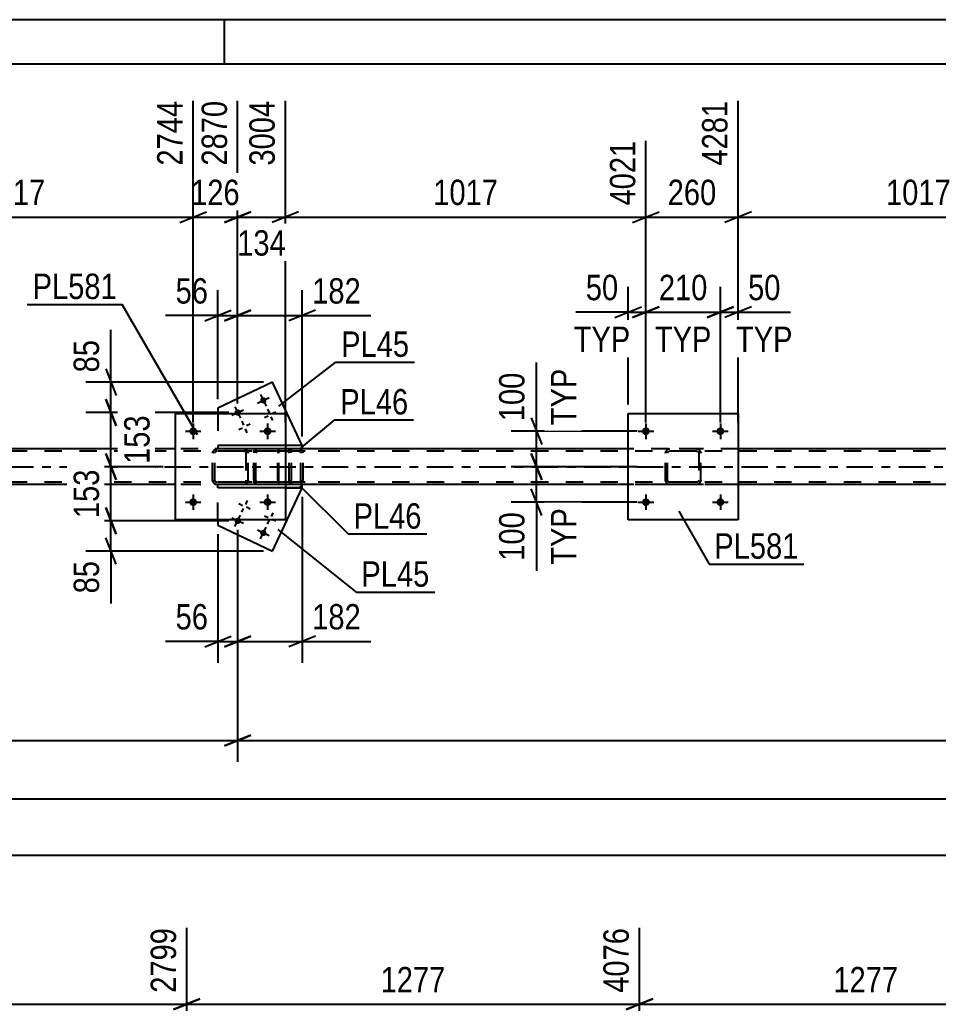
# Model space of a CAD drawing. Header units: millimetres. Extents: x 0 to 841, y 0 to 594.
# Drawn here: x 187.9 to 291.6, y 483.1 to 594 of the extents above; entities that cross this region are included whole.
import ezdxf

# ---------------------------------------------------------------- set-up
doc = ezdxf.new("R2010")
doc.units = ezdxf.units.MM
doc.linetypes.add('DXK_LINE_DOT2', pattern=[3.9198, 1.9599, -1.9599])
doc.linetypes.add('DXK_LINE_DOT3', pattern=[5.9187, 2.979, -0.9799, 0.9799, -0.9799])
doc.styles.add('Arial Narrow', font='ARIALN.TTF', dxfattribs={"height": 0.2})

# ---------------------------------------------------------------- blocks, each defined once
blk = doc.blocks.new('Unknown-275727060-1137')
at = {"color": 5, "linetype": 'Continuous'}
for p, q in [((841, 594), (0, 594)), ((211, 589), (211, 594)), ((836, 589), (5, 589))]:
    blk.add_line(p, q, dxfattribs=at)
blk = doc.blocks.new('Bolt-275727060-3348 - 3346')
at = {"linetype": 'Continuous'}
for points in [[(215.72, 551.21, -1), (215.07, 550.91, -1)], [(212.83, 549.85, -1), (212.18, 549.54, -1)]]:
    blk.add_hatch(color=1, dxfattribs=at).paths.add_polyline_path(points)
at = {"color": 1, "linetype": 'Continuous'}
for p, q in [((215.09, 551.71), (215.7, 550.41)), ((212.19, 550.34), (212.81, 549.04)), ((214.74, 550.75), (216.05, 551.37)), ((211.85, 549.38), (213.15, 550)), ((215.51, 549.13), (215.95, 549.33)), ((215.86, 550.08), (216.06, 549.65)), ((216.47, 548.78), (216.27, 549.22)), ((216.82, 549.74), (216.38, 549.54)), ((212.96, 548.72), (213.17, 548.28)), ((213.92, 548.37), (213.49, 548.17)), ((212.62, 547.76), (213.05, 547.96)), ((213.58, 547.41), (213.37, 547.85))]:
    blk.add_line(p, q, dxfattribs=at)
blk = doc.blocks.new('Part-275727060-3490 - 3346')
at = {"color": 2, "linetype": 'Continuous'}
for p, q in [((216.42, 553.1), (210.28, 550.19)), ((219.79, 545.98), (216.42, 553.1)), ((210.28, 550.19), (210.28, 549.58))]:
    blk.add_line(p, q, dxfattribs=at)
at = {"color": 7, "linetype": 'DXK_LINE_DOT2'}
for p in [(210.28, 549.58), (219.79, 545.98)]:
    blk.add_line(p, (210.28, 545.98), dxfattribs=at)
blk = doc.blocks.new('Bolt-275727060-8231 - 3346')
at = {"linetype": 'Continuous'}
for points in [[(207.92, 547.58, -1), (207.04, 547.58, -1)], [(216.32, 547.58, -1), (215.44, 547.58, -1)]]:
    blk.add_hatch(color=1, dxfattribs=at).paths.add_polyline_path(points)
at = {"color": 1, "linetype": 'Continuous'}
for p, q in [((207.48, 548.46), (207.48, 546.7)), ((215.88, 548.46), (215.88, 546.7)), ((206.6, 547.58), (208.36, 547.58)), ((215, 547.58), (216.76, 547.58))]:
    blk.add_line(p, q, dxfattribs=at)
blk = doc.blocks.new('Part-275727060-8206 - 3346')
at = {"color": 2, "linetype": 'Continuous'}
for p, q in [((256.56, 537.58), (256.56, 549.58)), ((256.56, 549.58), (268.96, 549.58)), ((268.96, 549.58), (268.96, 537.58)), ((268.96, 537.58), (256.56, 537.58))]:
    blk.add_line(p, q, dxfattribs=at)
blk = doc.blocks.new('Part-275727060-3442 - 3346')
at = {"color": 7, "linetype": 'DXK_LINE_DOT2'}
for p, q in [((217.04, 545.29), (217.02, 545.1)), ((217.02, 542.06), (217.02, 545.1)), ((217.1, 545.44), (217.04, 545.29)), ((217.18, 545.54), (217.1, 545.44)), ((217.15, 545.1), (217.16, 545.19)), ((217.15, 542.06), (217.15, 545.1)), ((217.16, 545.19), (217.19, 545.27)), ((217.29, 545.58), (217.18, 545.54)), ((217.19, 545.27), (217.23, 545.32)), ((217.23, 545.32), (217.29, 545.34)), ((223.55, 545.58), (217.29, 545.58)), ((223.55, 545.34), (217.29, 545.34)), ((218.56, 545.34), (218.56, 545.58)), ((219.57, 545.54), (219.38, 545.58)), ((219.38, 545.34), (219.47, 545.32)), ((219.47, 545.32), (219.56, 545.27)), ((219.56, 545.27), (219.61, 545.19)), ((219.61, 545.19), (219.63, 545.1)), ((219.63, 542.06), (219.63, 545.1)), ((219.85, 545.27), (219.84, 545.29)), ((219.88, 545.1), (219.85, 545.27)), ((219.88, 542.06), (219.88, 545.1)), ((217.02, 542.06), (217.04, 541.88)), ((217.04, 541.88), (217.1, 541.72)), ((217.1, 541.72), (217.18, 541.62)), ((217.16, 541.97), (217.15, 542.06)), ((217.19, 541.89), (217.16, 541.97)), ((217.18, 541.62), (217.29, 541.58)), ((217.23, 541.84), (217.19, 541.89)), ((217.29, 541.82), (217.23, 541.84)), ((223.55, 541.82), (217.29, 541.82)), ((223.55, 541.58), (217.29, 541.58)), ((218.56, 541.58), (218.56, 541.82)), ((219.47, 541.84), (219.38, 541.82)), ((219.38, 541.58), (219.57, 541.62)), ((219.56, 541.89), (219.47, 541.84)), ((219.61, 541.97), (219.56, 541.89)), ((219.63, 542.06), (219.61, 541.97)), ((219.84, 541.88), (219.86, 541.97)), ((219.86, 541.97), (219.88, 542.06))]:
    blk.add_line(p, q, dxfattribs=at)
for centre, start, end in [((219.39, 545.09), 23.8494, 68.8059), ((219.39, 542.08), 291.1941, 336.1506)]:
    blk.add_arc(centre, 0.492, start, end, dxfattribs=at)
blk = doc.blocks.new('Part-275727060-8205 - 3346')
at = {"color": 7, "linetype": 'DXK_LINE_DOT2'}
for p, q in [((260.76, 545.1), (260.8, 545.29)), ((260.8, 545.29), (260.76, 545.1)), ((260.76, 542.06), (260.76, 545.1)), ((261, 545.1), (261.02, 545.19)), ((261, 542.06), (261, 545.1)), ((261.02, 545.19), (261.07, 545.27)), ((261.06, 545.54), (261.24, 545.58)), ((261.24, 545.58), (261.06, 545.54)), ((261.07, 545.27), (261.15, 545.32)), ((261.15, 545.32), (261.24, 545.34)), ((264.28, 545.58), (261.24, 545.58)), ((264.28, 545.34), (261.24, 545.34)), ((264.28, 545.58), (264.47, 545.54)), ((264.47, 545.54), (264.28, 545.58)), ((264.28, 545.34), (264.37, 545.32)), ((264.37, 545.32), (264.45, 545.27)), ((264.45, 545.27), (264.5, 545.19)), ((264.5, 545.19), (264.52, 545.1)), ((264.52, 545.1), (264.52, 542.06)), ((264.73, 545.29), (264.76, 545.1)), ((264.76, 545.1), (264.73, 545.29)), ((264.76, 542.06), (264.76, 545.1)), ((260.8, 541.88), (260.76, 542.06)), ((260.76, 542.06), (260.8, 541.88)), ((261.02, 541.97), (261, 542.06)), ((261.07, 541.89), (261.02, 541.97)), ((261.24, 541.58), (261.06, 541.62)), ((261.06, 541.62), (261.24, 541.58)), ((261.15, 541.84), (261.07, 541.89)), ((261.24, 541.82), (261.15, 541.84)), ((264.28, 541.82), (261.24, 541.82)), ((264.28, 541.58), (261.24, 541.58)), ((264.37, 541.84), (264.28, 541.82)), ((264.47, 541.62), (264.28, 541.58)), ((264.28, 541.58), (264.47, 541.62)), ((264.45, 541.89), (264.37, 541.84)), ((264.5, 541.97), (264.45, 541.89)), ((264.52, 542.06), (264.5, 541.97)), ((264.76, 542.06), (264.73, 541.88)), ((264.73, 541.88), (264.76, 542.06))]:
    blk.add_line(p, q, dxfattribs=at)
at = {"color": 7, "linetype": 'DXK_LINE_DOT3'}
blk.add_line((262.76, 543.58), (262.76, 543.58), dxfattribs=at)
at = {"color": 7, "linetype": 'DXK_LINE_DOT2'}
for centre, start, end in [((261.24, 545.1), 112.5, 157.5), ((261.24, 545.1), 112.5, 157.5), ((264.28, 545.1), 22.5, 67.5), ((264.28, 545.1), 22.5, 67.5), ((261.24, 542.06), 202.5, 247.5), ((261.24, 542.06), 202.5, 247.5), ((264.28, 542.06), 292.5, 337.5), ((264.28, 542.06), 292.5, 337.5)]:
    blk.add_arc(centre, 0.48, start, end, dxfattribs=at)
blk = doc.blocks.new('Bolt-275727060-8233 - 3346')
at = {"linetype": 'Continuous'}
for points in [[(259, 547.58, -1), (258.12, 547.58, -1)], [(267.4, 547.58, -1), (266.52, 547.58, -1)]]:
    blk.add_hatch(color=1, dxfattribs=at).paths.add_polyline_path(points)
at = {"color": 1, "linetype": 'Continuous'}
for p, q in [((258.56, 548.46), (258.56, 546.7)), ((266.96, 548.46), (266.96, 546.7)), ((257.68, 547.58), (259.44, 547.58)), ((266.08, 547.58), (267.84, 547.58))]:
    blk.add_line(p, q, dxfattribs=at)
blk = doc.blocks.new('Part-275727060-3392 - 3346')
at = {"color": 7, "linetype": 'DXK_LINE_DOT2'}
for p, q in [((210.28, 541.18), (210.28, 541.58)), ((217.88, 541.58), (210.28, 541.58)), ((217.88, 541.18), (210.28, 541.18))]:
    blk.add_line(p, q, dxfattribs=at)
at = {"color": 2, "linetype": 'Continuous'}
for p, q in [((219.79, 541.58), (217.88, 541.58)), ((219.79, 541.18), (219.79, 541.58)), ((217.88, 541.18), (219.79, 541.18))]:
    blk.add_line(p, q, dxfattribs=at)
blk = doc.blocks.new('Part-275727060-3397 - 3346')
at = {"color": 7, "linetype": 'DXK_LINE_DOT2'}
for p, q in [((210.28, 545.98), (210.28, 545.58)), ((217.88, 545.98), (210.28, 545.98)), ((217.88, 545.58), (210.28, 545.58))]:
    blk.add_line(p, q, dxfattribs=at)
at = {"color": 2, "linetype": 'Continuous'}
for p, q in [((219.79, 545.98), (217.88, 545.98)), ((219.79, 545.98), (219.79, 545.58)), ((219.79, 545.58), (217.88, 545.58))]:
    blk.add_line(p, q, dxfattribs=at)
blk = doc.blocks.new('Bolt-275727060-3417 - 3346')
at = {"linetype": 'Continuous'}
for points in [[(212.18, 537.62, -1), (212.83, 537.32, -1)], [(215.07, 536.26, -1), (215.72, 535.95, -1)]]:
    blk.add_hatch(color=1, dxfattribs=at).paths.add_polyline_path(points)
at = {"color": 1, "linetype": 'Continuous'}
for p, q in [((212.62, 539.41), (213.05, 539.2)), ((213.58, 539.75), (213.37, 539.32)), ((212.19, 536.82), (212.81, 538.12)), ((212.96, 538.45), (213.17, 538.88)), ((213.92, 538.79), (213.49, 539)), ((216.47, 538.38), (216.27, 537.95)), ((213.15, 537.16), (211.85, 537.78)), ((215.51, 538.04), (215.95, 537.83)), ((215.86, 537.08), (216.06, 537.51)), ((216.82, 537.42), (216.38, 537.63)), ((216.05, 535.79), (214.74, 536.41)), ((215.09, 535.45), (215.7, 536.75))]:
    blk.add_line(p, q, dxfattribs=at)
blk = doc.blocks.new('Part-275727060-3427 - 3346')
at = {"color": 7, "linetype": 'DXK_LINE_DOT2'}
for p in [(219.79, 541.18), (210.28, 537.58)]:
    blk.add_line(p, (210.28, 541.18), dxfattribs=at)
at = {"color": 2, "linetype": 'Continuous'}
for p, q in [((216.42, 534.07), (219.79, 541.18)), ((210.28, 537.58), (210.28, 536.97)), ((210.28, 536.97), (216.42, 534.07))]:
    blk.add_line(p, q, dxfattribs=at)
blk = doc.blocks.new('Part-275727060-3444 - 3346')
at = {"color": 7, "linetype": 'DXK_LINE_DOT2'}
for p, q in [((218.05, 545.58), (209.95, 545.58)), ((218.05, 545.34), (209.95, 545.34)), ((214.35, 545.29), (214.31, 545.1)), ((214.31, 542.06), (214.31, 545.1)), ((214.56, 545.1), (214.58, 545.19)), ((214.56, 542.06), (214.56, 545.1)), ((214.58, 545.19), (214.64, 545.27)), ((214.82, 545.58), (214.62, 545.54)), ((214.64, 545.27), (214.72, 545.32)), ((214.72, 545.32), (214.82, 545.34)), ((218.25, 545.54), (218.05, 545.58)), ((218.05, 545.34), (218.15, 545.32)), ((218.15, 545.32), (218.23, 545.27)), ((218.23, 545.27), (218.29, 545.19)), ((218.29, 545.19), (218.31, 545.1)), ((218.31, 542.06), (218.31, 545.1)), ((218.53, 545.27), (218.52, 545.29)), ((218.56, 545.1), (218.53, 545.27)), ((218.56, 542.06), (218.56, 545.1)), ((218.05, 541.82), (209.95, 541.82)), ((218.05, 541.58), (209.95, 541.58)), ((214.31, 542.06), (214.35, 541.88)), ((214.58, 541.97), (214.56, 542.06)), ((214.64, 541.89), (214.58, 541.97)), ((214.62, 541.62), (214.82, 541.58)), ((214.72, 541.84), (214.64, 541.89)), ((214.82, 541.82), (214.72, 541.84)), ((218.15, 541.84), (218.05, 541.82)), ((218.05, 541.58), (218.25, 541.62)), ((218.23, 541.89), (218.15, 541.84)), ((218.29, 541.97), (218.23, 541.89)), ((218.31, 542.06), (218.29, 541.97)), ((218.52, 541.88), (218.54, 541.97)), ((218.54, 541.97), (218.56, 542.06))]:
    blk.add_line(p, q, dxfattribs=at)
for centre, start, end in [((214.8, 545.08), 110.7583, 155.68), ((218.07, 545.08), 24.32, 69.2417), ((214.8, 542.08), 204.32, 249.2417), ((218.07, 542.08), 290.7583, 335.68)]:
    blk.add_arc(centre, 0.496, start, end, dxfattribs=at)
blk = doc.blocks.new('Part-275727060-8203 - 3346')
at = {"color": 7, "linetype": 'DXK_LINE_DOT2'}
for p, q in [((209.68, 545.1), (209.72, 545.29)), ((209.72, 545.29), (209.68, 545.1)), ((209.68, 542.06), (209.68, 545.1)), ((209.92, 545.1), (209.94, 545.19)), ((209.92, 542.06), (209.92, 545.1)), ((209.94, 545.19), (209.99, 545.27)), ((209.98, 545.54), (210.16, 545.58)), ((210.16, 545.58), (209.98, 545.54)), ((209.99, 545.27), (210.07, 545.32)), ((210.07, 545.32), (210.16, 545.34)), ((213.2, 545.58), (210.16, 545.58)), ((213.2, 545.34), (210.16, 545.34)), ((213.2, 545.58), (213.39, 545.54)), ((213.39, 545.54), (213.2, 545.58)), ((213.2, 545.34), (213.29, 545.32)), ((213.29, 545.32), (213.37, 545.27)), ((213.37, 545.27), (213.42, 545.19)), ((213.42, 545.19), (213.44, 545.1)), ((213.44, 545.1), (213.44, 542.06)), ((213.65, 545.29), (213.68, 545.1)), ((213.68, 545.1), (213.65, 545.29)), ((213.68, 542.06), (213.68, 545.1)), ((209.72, 541.88), (209.68, 542.06)), ((209.68, 542.06), (209.72, 541.88)), ((209.94, 541.97), (209.92, 542.06)), ((209.99, 541.89), (209.94, 541.97)), ((210.16, 541.58), (209.98, 541.62)), ((209.98, 541.62), (210.16, 541.58)), ((210.07, 541.84), (209.99, 541.89)), ((210.16, 541.82), (210.07, 541.84)), ((213.2, 541.82), (210.16, 541.82)), ((213.2, 541.58), (210.16, 541.58)), ((213.29, 541.84), (213.2, 541.82)), ((213.39, 541.62), (213.2, 541.58)), ((213.2, 541.58), (213.39, 541.62)), ((213.37, 541.89), (213.29, 541.84)), ((213.42, 541.97), (213.37, 541.89)), ((213.44, 542.06), (213.42, 541.97)), ((213.68, 542.06), (213.65, 541.88)), ((213.65, 541.88), (213.68, 542.06))]:
    blk.add_line(p, q, dxfattribs=at)
at = {"color": 7, "linetype": 'DXK_LINE_DOT3'}
blk.add_line((211.68, 543.58), (211.68, 543.58), dxfattribs=at)
at = {"color": 7, "linetype": 'DXK_LINE_DOT2'}
for centre, start, end in [((210.16, 545.1), 112.5, 157.5), ((210.16, 545.1), 112.5, 157.5), ((213.2, 545.1), 22.5, 67.5), ((213.2, 545.1), 22.5, 67.5), ((210.16, 542.06), 202.5, 247.5), ((210.16, 542.06), 202.5, 247.5), ((213.2, 542.06), 292.5, 337.5), ((213.2, 542.06), 292.5, 337.5)]:
    blk.add_arc(centre, 0.48, start, end, dxfattribs=at)
blk = doc.blocks.new('Part-275727060-8204 - 3346')
at = {"color": 2, "linetype": 'Continuous'}
for p, q in [((205.48, 537.58), (205.48, 549.58)), ((205.48, 549.58), (217.88, 549.58)), ((217.88, 549.58), (217.88, 537.58)), ((217.88, 537.58), (205.48, 537.58))]:
    blk.add_line(p, q, dxfattribs=at)
blk = doc.blocks.new('Part-275727060-3472 - 3346')
at = {"color": 7, "linetype": 'DXK_LINE_DOT2'}
for p, q in [((745.37, 545.34), (97.71, 545.34)), ((219.79, 545.58), (205.48, 545.58)), ((268.96, 545.58), (256.56, 545.58)), ((745.37, 541.82), (97.71, 541.82)), ((745.37, 541.58), (124.54, 541.58)), ((219.79, 541.58), (205.48, 541.58)), ((268.96, 541.58), (256.56, 541.58))]:
    blk.add_line(p, q, dxfattribs=at)
at = {"color": 2, "linetype": 'Continuous'}
for p, q in [((205.48, 545.58), (166.8, 545.58)), ((256.56, 545.58), (219.79, 545.58)), ((307.64, 545.58), (268.96, 545.58)), ((205.48, 541.58), (166.8, 541.58)), ((256.56, 541.58), (219.79, 541.58)), ((307.64, 541.58), (268.96, 541.58))]:
    blk.add_line(p, q, dxfattribs=at)
at = {"color": 7, "linetype": 'DXK_LINE_DOT3'}
blk.add_line((97.71, 543.58), (745.37, 543.58), dxfattribs=at)
blk = doc.blocks.new('Bolt-275727060-8230 - 3346')
at = {"linetype": 'Continuous'}
for points in [[(207.92, 539.58, -1), (207.04, 539.58, -1)], [(216.32, 539.58, -1), (215.44, 539.58, -1)]]:
    blk.add_hatch(color=1, dxfattribs=at).paths.add_polyline_path(points)
at = {"color": 1, "linetype": 'Continuous'}
for p, q in [((207.48, 540.46), (207.48, 538.7)), ((215.88, 540.46), (215.88, 538.7)), ((206.6, 539.58), (208.36, 539.58)), ((215, 539.58), (216.76, 539.58))]:
    blk.add_line(p, q, dxfattribs=at)
blk = doc.blocks.new('Bolt-275727060-8232 - 3346')
at = {"linetype": 'Continuous'}
for points in [[(259, 539.58, -1), (258.12, 539.58, -1)], [(267.4, 539.58, -1), (266.52, 539.58, -1)]]:
    blk.add_hatch(color=1, dxfattribs=at).paths.add_polyline_path(points)
at = {"color": 1, "linetype": 'Continuous'}
for p, q in [((258.56, 540.46), (258.56, 538.7)), ((266.96, 540.46), (266.96, 538.7)), ((257.68, 539.58), (259.44, 539.58)), ((266.08, 539.58), (267.84, 539.58))]:
    blk.add_line(p, q, dxfattribs=at)
blk = doc.blocks.new('StraightDimension-275727060-3824 - 3346')
at = {"color": 7, "linetype": 'Continuous'}
blk.add_line((97.07, 499.77), (791.03, 499.77), dxfattribs=at)
blk = doc.blocks.new('StraightDimension-275727060-3784 - 3346')
at = {"color": 7, "linetype": 'Continuous'}
for p, q in [((219.79, 540.18), (219.79, 521.47)), ((212.5, 536.47), (212.5, 521.47)), ((211, 523.27), (214, 524.47)), ((212.5, 523.87), (219.79, 523.87)), ((221.29, 524.47), (218.29, 523.27)), ((219.79, 523.87), (227.52, 523.87)), ((219.79, 523.87), (227.52, 523.87))]:
    blk.add_line(p, q, dxfattribs=at)
at = {"color": 0}
blk.add_wipeout([(227, 524.62), (227, 528.82), (220.31, 528.82), (220.31, 524.62)], dxfattribs=at)
at = {"color": 3, "style": 'Arial Narrow'}
blk.add_text('182', height=2.863, dxfattribs=at).set_placement((220.91, 525.22))
blk = doc.blocks.new('StraightDimension-275727060-14424 - 3346')
at = {"color": 7, "linetype": 'Continuous'}
for p, q in [((217.88, 548.58), (217.88, 584.85)), ((258.56, 548.58), (258.56, 580.35)), ((219.38, 572.34), (216.38, 571.14)), ((217.88, 571.74), (258.56, 571.74)), ((257.06, 571.14), (260.06, 572.34))]:
    blk.add_line(p, q, dxfattribs=at)
at = {"color": 0}
blk.add_wipeout([(242.48, 572.49), (242.48, 576.69), (233.97, 576.69), (233.97, 572.49)], dxfattribs=at)
at = {"color": 3, "style": 'Arial Narrow'}
blk.add_text('1017', height=2.863, dxfattribs=at).set_placement((234.57, 573.09))
at = {"color": 0, "linetype": 'Continuous'}
blk.add_wipeout([(257.96, 580.95), (253.76, 580.95), (253.76, 572.44), (257.96, 572.44)], dxfattribs=at)
at = {"color": 3, "linetype": 'Continuous', "style": 'Arial Narrow'}
blk.add_text('4021', height=2.863, rotation=90.0002, dxfattribs=at).set_placement((257.36, 573.04))
blk = doc.blocks.new('StraightDimension-275727060-14752 - 3346')
at = {"color": 7, "linetype": 'Continuous'}
for p, q in [((246.21, 547.58), (246.21, 555.32)), ((246.21, 547.58), (246.21, 555.32)), ((245.61, 549.08), (246.81, 546.08)), ((257.56, 547.58), (243.36, 547.58)), ((246.21, 543.58), (246.21, 547.58)), ((246.81, 542.08), (245.61, 545.08)), ((257.56, 543.58), (243.36, 543.58))]:
    blk.add_line(p, q, dxfattribs=at)
at = {"color": 0}
blk.add_wipeout([(245.46, 554.79), (241.26, 554.79), (241.26, 548.11), (245.46, 548.11)], dxfattribs=at)
at = {"color": 0, "linetype": 'Continuous'}
blk.add_wipeout([(251.31, 555.24), (247.11, 555.24), (247.11, 547.65), (251.31, 547.65)], dxfattribs=at)
at = {"color": 3, "style": 'Arial Narrow'}
blk.add_text('100', height=2.863, rotation=90.0002, dxfattribs=at).set_placement((244.86, 548.71))
at = {"color": 3, "linetype": 'Continuous', "style": 'Arial Narrow'}
blk.add_text('TYP', height=2.863, rotation=90.0002, dxfattribs=at).set_placement((250.71, 548.25))
blk = doc.blocks.new('StraightDimension-275727060-3712 - 3346')
at = {"color": 7, "linetype": 'Continuous'}
for p, q in [((198.21, 553.1), (198.21, 559)), ((198.21, 553.1), (198.21, 559)), ((197.61, 554.6), (198.81, 551.6)), ((215.42, 553.1), (195.36, 553.1)), ((198.21, 549.69), (198.21, 553.1)), ((198.81, 548.19), (197.61, 551.19)), ((211.5, 549.69), (195.36, 549.69))]:
    blk.add_line(p, q, dxfattribs=at)
at = {"color": 0}
blk.add_wipeout([(197.46, 558.48), (193.26, 558.48), (193.26, 553.62), (197.46, 553.62)], dxfattribs=at)
at = {"color": 3, "style": 'Arial Narrow'}
blk.add_text('85', height=2.863, rotation=90.0002, dxfattribs=at).set_placement((196.86, 554.22))
blk = doc.blocks.new('StraightDimension-275727060-3722 - 3346')
at = {"color": 7, "linetype": 'Continuous'}
for p, q in [((197.61, 551.19), (198.81, 548.19)), ((211.5, 549.69), (195.81, 549.69)), ((198.21, 543.58), (198.21, 549.69)), ((198.81, 542.08), (197.61, 545.08)), ((204.11, 543.58), (195.81, 543.58))]:
    blk.add_line(p, q, dxfattribs=at)
at = {"color": 0}
blk.add_wipeout([(203.16, 549.98), (198.96, 549.98), (198.96, 543.29), (203.16, 543.29)], dxfattribs=at)
at = {"color": 3, "style": 'Arial Narrow'}
blk.add_text('153', height=2.863, rotation=90.0002, dxfattribs=at).set_placement((202.56, 543.89))
blk = doc.blocks.new('StraightDimension-275727060-3738 - 3346')
at = {"color": 7, "linetype": 'Continuous'}
for p, q in [((197.61, 538.97), (198.81, 535.97)), ((211.5, 537.47), (195.36, 537.47)), ((198.21, 534.07), (198.21, 537.47)), ((198.81, 532.57), (197.61, 535.57)), ((215.42, 534.07), (195.36, 534.07)), ((198.21, 534.07), (198.21, 528.16)), ((198.21, 534.07), (198.21, 528.16))]:
    blk.add_line(p, q, dxfattribs=at)
at = {"color": 0}
blk.add_wipeout([(197.46, 533.54), (193.26, 533.54), (193.26, 528.69), (197.46, 528.69)], dxfattribs=at)
at = {"color": 3, "style": 'Arial Narrow'}
blk.add_text('85', height=2.863, rotation=90.0002, dxfattribs=at).set_placement((196.86, 529.29))
blk = doc.blocks.new('StraightDimension-275727060-3748 - 3346')
at = {"color": 7, "linetype": 'Continuous'}
for p, q in [((197.61, 545.08), (198.81, 542.08)), ((204.11, 543.58), (195.36, 543.58)), ((198.21, 537.47), (198.21, 543.58)), ((198.81, 535.97), (197.61, 538.97)), ((211.5, 537.47), (195.36, 537.47))]:
    blk.add_line(p, q, dxfattribs=at)
at = {"color": 0}
blk.add_wipeout([(197.46, 543.87), (193.26, 543.87), (193.26, 537.18), (197.46, 537.18)], dxfattribs=at)
at = {"color": 3, "style": 'Arial Narrow'}
blk.add_text('153', height=2.863, rotation=90.0002, dxfattribs=at).set_placement((196.86, 537.78))
blk = doc.blocks.new('StraightDimension-275727060-3765 - 3346')
at = {"color": 7, "linetype": 'Continuous'}
for p, q in [((210.28, 551.19), (210.28, 563.48)), ((212.5, 550.69), (212.5, 563.48)), ((210.28, 560.63), (204.37, 560.63)), ((210.28, 560.63), (204.37, 560.63)), ((208.78, 560.03), (211.78, 561.23)), ((210.28, 560.63), (212.5, 560.63)), ((214, 561.23), (211, 560.03))]:
    blk.add_line(p, q, dxfattribs=at)
at = {"color": 0}
blk.add_wipeout([(209.75, 561.38), (209.75, 565.58), (204.9, 565.58), (204.9, 561.38)], dxfattribs=at)
at = {"color": 3, "style": 'Arial Narrow'}
blk.add_text('56', height=2.863, dxfattribs=at).set_placement((205.5, 561.98))
blk = doc.blocks.new('StraightDimension-275727060-3775 - 3346')
at = {"color": 7, "linetype": 'Continuous'}
for p, q in [((212.5, 550.69), (212.5, 563.48)), ((219.79, 546.98), (219.79, 563.48)), ((211, 560.03), (214, 561.23)), ((212.5, 560.63), (219.79, 560.63)), ((221.29, 561.23), (218.29, 560.03)), ((219.79, 560.63), (227.52, 560.63)), ((219.79, 560.63), (227.52, 560.63))]:
    blk.add_line(p, q, dxfattribs=at)
at = {"color": 0}
blk.add_wipeout([(227, 561.38), (227, 565.58), (220.31, 565.58), (220.31, 561.38)], dxfattribs=at)
at = {"color": 3, "style": 'Arial Narrow'}
blk.add_text('182', height=2.863, dxfattribs=at).set_placement((220.91, 561.98))
blk = doc.blocks.new('StraightDimension-275727060-3792 - 3346')
at = {"color": 7, "linetype": 'Continuous'}
for p, q in [((210.28, 535.97), (210.28, 521.47)), ((212.5, 536.47), (212.5, 521.47)), ((210.28, 523.87), (204.37, 523.87)), ((210.28, 523.87), (204.37, 523.87)), ((208.78, 523.27), (211.78, 524.47)), ((210.28, 523.87), (212.5, 523.87)), ((214, 524.47), (211, 523.27))]:
    blk.add_line(p, q, dxfattribs=at)
at = {"color": 0}
blk.add_wipeout([(209.75, 524.62), (209.75, 528.82), (204.9, 528.82), (204.9, 524.62)], dxfattribs=at)
at = {"color": 3, "style": 'Arial Narrow'}
blk.add_text('56', height=2.863, dxfattribs=at).set_placement((205.5, 525.22))
blk = doc.blocks.new('StraightDimension-275727060-3845 - 3346')
at = {"color": 7, "linetype": 'Continuous'}
blk.add_line((97.71, 506.11), (790.39, 506.11), dxfattribs=at)
blk = doc.blocks.new('StraightDimension-275727060-14422 - 3346')
at = {"color": 7, "linetype": 'Continuous'}
for p, q in [((268.96, 548.58), (268.96, 584.85)), ((309.64, 548.58), (309.64, 580.35)), ((270.46, 572.34), (267.46, 571.14)), ((268.96, 571.74), (309.64, 571.74)), ((308.14, 571.14), (311.14, 572.34))]:
    blk.add_line(p, q, dxfattribs=at)
at = {"color": 0}
blk.add_wipeout([(293.56, 572.49), (293.56, 576.69), (285.05, 576.69), (285.05, 572.49)], dxfattribs=at)
at = {"color": 3, "style": 'Arial Narrow'}
blk.add_text('1017', height=2.863, dxfattribs=at).set_placement((285.65, 573.09))
at = {"color": 0, "linetype": 'Continuous'}
blk.add_wipeout([(309.04, 580.95), (304.84, 580.95), (304.84, 572.44), (309.04, 572.44)], dxfattribs=at)
at = {"color": 3, "linetype": 'Continuous', "style": 'Arial Narrow'}
blk.add_text('5298', height=2.863, rotation=90.0002, dxfattribs=at).set_placement((308.44, 573.04))
blk = doc.blocks.new('StraightDimension-275727060-3872 - 3346')
at = {"color": 7, "linetype": 'Continuous'}
for p, q in [((212.5, 536.47), (212.5, 510.28)), ((126.71, 532.37), (126.71, 510.28)), ((128.21, 513.28), (125.21, 512.08)), ((126.71, 512.68), (212.5, 512.68)), ((211, 512.08), (214, 513.28))]:
    blk.add_line(p, q, dxfattribs=at)
at = {"color": 0}
blk.add_wipeout([(173.86, 513.43), (173.86, 517.63), (165.35, 517.63), (165.35, 513.43)], dxfattribs=at)
at = {"color": 3, "style": 'Arial Narrow'}
blk.add_text('2145', height=2.863, dxfattribs=at).set_placement((165.95, 514.03))
blk = doc.blocks.new('StraightDimension-275727060-3880 - 3346')
at = {"color": 7, "linetype": 'Continuous'}
for p, q in [((212.5, 536.47), (212.5, 510.28)), ((214, 513.28), (211, 512.08)), ((212.5, 512.68), (790.39, 512.68))]:
    blk.add_line(p, q, dxfattribs=at)
blk = doc.blocks.new('StraightDimension-275727060-14423 - 3346')
at = {"color": 7, "linetype": 'Continuous'}
for p, q in [((268.96, 548.58), (268.96, 584.85)), ((258.56, 548.58), (258.56, 580.35)), ((257.06, 571.14), (260.06, 572.34)), ((258.56, 571.74), (268.96, 571.74)), ((270.46, 572.34), (267.46, 571.14))]:
    blk.add_line(p, q, dxfattribs=at)
at = {"color": 0}
blk.add_wipeout([(267.1, 572.49), (267.1, 576.69), (260.42, 576.69), (260.42, 572.49)], dxfattribs=at)
at = {"color": 3, "style": 'Arial Narrow'}
blk.add_text('260', height=2.863, dxfattribs=at).set_placement((261.02, 573.09))
at = {"color": 0, "linetype": 'Continuous'}
blk.add_wipeout([(268.36, 585.45), (264.16, 585.45), (264.16, 576.94), (268.36, 576.94)], dxfattribs=at)
at = {"color": 3, "linetype": 'Continuous', "style": 'Arial Narrow'}
blk.add_text('4281', height=2.863, rotation=90.0002, dxfattribs=at).set_placement((267.76, 577.54))
blk = doc.blocks.new('StraightDimension-275727060-14425 - 3346')
at = {"color": 7, "linetype": 'Continuous'}
for p, q in [((212.5, 550.69), (212.5, 584.85)), ((217.88, 548.58), (217.88, 584.85)), ((211, 571.14), (214, 572.34)), ((212.5, 571.74), (217.88, 571.74)), ((219.38, 572.34), (216.38, 571.14))]:
    blk.add_line(p, q, dxfattribs=at)
at = {"color": 0, "linetype": 'Continuous'}
blk.add_wipeout([(217.28, 585.45), (213.08, 585.45), (213.08, 576.94), (217.28, 576.94)], dxfattribs=at)
at = {"color": 3, "linetype": 'Continuous', "style": 'Arial Narrow'}
blk.add_text('3004', height=2.863, rotation=90.0002, dxfattribs=at).set_placement((216.68, 577.54))
at = {"color": 0}
blk.add_wipeout([(218.53, 566.79), (218.53, 570.99), (211.85, 570.99), (211.85, 566.79)], dxfattribs=at)
at = {"color": 3, "style": 'Arial Narrow'}
blk.add_text('134', height=2.863, dxfattribs=at).set_placement((212.45, 567.39))
blk = doc.blocks.new('StraightDimension-275727060-14426 - 3346')
at = {"color": 7, "linetype": 'Continuous'}
for p, q in [((207.48, 548.58), (207.48, 584.85)), ((212.5, 550.69), (212.5, 584.85)), ((205.98, 571.14), (208.98, 572.34)), ((207.48, 571.74), (212.5, 571.74)), ((214, 572.34), (211, 571.14))]:
    blk.add_line(p, q, dxfattribs=at)
at = {"color": 0}
blk.add_wipeout([(213.33, 572.49), (213.33, 576.69), (206.65, 576.69), (206.65, 572.49)], dxfattribs=at)
at = {"color": 3, "style": 'Arial Narrow'}
blk.add_text('126', height=2.863, dxfattribs=at).set_placement((207.25, 573.09))
at = {"color": 0, "linetype": 'Continuous'}
blk.add_wipeout([(211.9, 585.45), (207.7, 585.45), (207.7, 576.94), (211.9, 576.94)], dxfattribs=at)
at = {"color": 3, "linetype": 'Continuous', "style": 'Arial Narrow'}
blk.add_text('2870', height=2.863, rotation=90.0002, dxfattribs=at).set_placement((211.3, 577.54))
blk = doc.blocks.new('StraightDimension-275727060-14427 - 3346')
at = {"color": 7, "linetype": 'Continuous'}
for p, q in [((166.8, 548.58), (166.8, 584.85)), ((207.48, 548.58), (207.48, 584.85)), ((168.3, 572.34), (165.3, 571.14)), ((166.8, 571.74), (207.48, 571.74)), ((205.98, 571.14), (208.98, 572.34))]:
    blk.add_line(p, q, dxfattribs=at)
at = {"color": 0, "linetype": 'Continuous'}
blk.add_wipeout([(206.88, 585.45), (202.68, 585.45), (202.68, 576.94), (206.88, 576.94)], dxfattribs=at)
at = {"color": 0}
blk.add_wipeout([(191.4, 572.49), (191.4, 576.69), (182.89, 576.69), (182.89, 572.49)], dxfattribs=at)
at = {"color": 3, "linetype": 'Continuous', "style": 'Arial Narrow'}
blk.add_text('2744', height=2.863, rotation=90.0002, dxfattribs=at).set_placement((206.28, 577.54))
at = {"color": 3, "style": 'Arial Narrow'}
blk.add_text('1017', height=2.863, dxfattribs=at).set_placement((183.49, 573.09))
blk = doc.blocks.new('StraightDimension-275727060-14709 - 3346')
at = {"color": 7, "linetype": 'Continuous'}
for p, q in [((266.96, 548.58), (266.96, 563.86)), ((268.96, 550.58), (268.96, 563.86)), ((265.46, 560.41), (268.46, 561.61)), ((270.46, 561.61), (267.46, 560.41)), ((266.96, 561.01), (268.96, 561.01)), ((268.96, 561.01), (274.87, 561.01)), ((268.96, 561.01), (274.87, 561.01))]:
    blk.add_line(p, q, dxfattribs=at)
at = {"color": 0}
blk.add_wipeout([(274.34, 561.76), (274.34, 565.96), (269.49, 565.96), (269.49, 561.76)], dxfattribs=at)
at = {"color": 0, "linetype": 'Continuous'}
blk.add_wipeout([(275.71, 555.91), (275.71, 560.11), (268.12, 560.11), (268.12, 555.91)], dxfattribs=at)
at = {"color": 3, "style": 'Arial Narrow'}
blk.add_text('50', height=2.863, dxfattribs=at).set_placement((270.09, 562.36))
at = {"color": 3, "linetype": 'Continuous', "style": 'Arial Narrow'}
blk.add_text('TYP', height=2.863, dxfattribs=at).set_placement((268.72, 556.51))
blk = doc.blocks.new('StraightDimension-275727060-14710 - 3346')
at = {"color": 7, "linetype": 'Continuous'}
for p, q in [((258.56, 548.58), (258.56, 563.86)), ((266.96, 548.58), (266.96, 563.86)), ((257.06, 560.41), (260.06, 561.61)), ((268.46, 561.61), (265.46, 560.41)), ((258.56, 561.01), (266.96, 561.01))]:
    blk.add_line(p, q, dxfattribs=at)
at = {"color": 0}
blk.add_wipeout([(266.1, 561.76), (266.1, 565.96), (259.42, 565.96), (259.42, 561.76)], dxfattribs=at)
at = {"color": 0, "linetype": 'Continuous'}
blk.add_wipeout([(266.56, 555.91), (266.56, 560.11), (258.97, 560.11), (258.97, 555.91)], dxfattribs=at)
at = {"color": 3, "style": 'Arial Narrow'}
blk.add_text('210', height=2.863, dxfattribs=at).set_placement((260.02, 562.36))
at = {"color": 3, "linetype": 'Continuous', "style": 'Arial Narrow'}
blk.add_text('TYP', height=2.863, dxfattribs=at).set_placement((259.57, 556.51))
blk = doc.blocks.new('StraightDimension-275727060-14711 - 3346')
at = {"color": 7, "linetype": 'Continuous'}
for p, q in [((256.56, 550.58), (256.56, 563.86)), ((258.56, 548.58), (258.56, 563.86)), ((255.06, 560.41), (258.06, 561.61)), ((260.06, 561.61), (257.06, 560.41)), ((256.56, 561.01), (250.66, 561.01)), ((256.56, 561.01), (250.66, 561.01)), ((256.56, 561.01), (258.56, 561.01))]:
    blk.add_line(p, q, dxfattribs=at)
at = {"color": 0}
blk.add_wipeout([(256.04, 561.76), (256.04, 565.96), (251.18, 565.96), (251.18, 561.76)], dxfattribs=at)
at = {"color": 0, "linetype": 'Continuous'}
blk.add_wipeout([(257.4, 555.91), (257.4, 560.11), (249.81, 560.11), (249.81, 555.91)], dxfattribs=at)
at = {"color": 3, "style": 'Arial Narrow'}
blk.add_text('50', height=2.863, dxfattribs=at).set_placement((251.78, 562.36))
at = {"color": 3, "linetype": 'Continuous', "style": 'Arial Narrow'}
blk.add_text('TYP', height=2.863, dxfattribs=at).set_placement((250.41, 556.51))
blk = doc.blocks.new('StraightDimension-275727060-14753 - 3346')
at = {"color": 7, "linetype": 'Continuous'}
for p, q in [((245.61, 545.08), (246.81, 542.08)), ((257.56, 543.58), (243.36, 543.58)), ((246.21, 539.58), (246.21, 543.58)), ((246.81, 538.08), (245.61, 541.08)), ((257.56, 539.58), (243.36, 539.58)), ((246.21, 539.58), (246.21, 531.85)), ((246.21, 539.58), (246.21, 531.85))]:
    blk.add_line(p, q, dxfattribs=at)
at = {"color": 0, "linetype": 'Continuous'}
blk.add_wipeout([(251.31, 539.51), (247.11, 539.51), (247.11, 531.92), (251.31, 531.92)], dxfattribs=at)
at = {"color": 0}
blk.add_wipeout([(245.46, 539.06), (241.26, 539.06), (241.26, 532.37), (245.46, 532.37)], dxfattribs=at)
at = {"color": 3, "style": 'Arial Narrow'}
blk.add_text('100', height=2.863, rotation=90.0002, dxfattribs=at).set_placement((244.86, 532.97))
at = {"color": 3, "linetype": 'Continuous', "style": 'Arial Narrow'}
blk.add_text('TYP', height=2.863, rotation=90.0002, dxfattribs=at).set_placement((250.71, 532.52))
blk = doc.blocks.new('StraightDimension-275727060-16347 - 1361')
at = {"color": 7, "linetype": 'Continuous'}
for p, q in [((257.83, 446.88), (257.83, 491.55)), ((308.91, 446.88), (308.91, 491.55)), ((259.33, 483.54), (256.33, 482.34)), ((257.83, 482.94), (308.91, 482.94)), ((307.41, 482.34), (310.41, 483.54))]:
    blk.add_line(p, q, dxfattribs=at)
at = {"color": 0}
blk.add_wipeout([(287.63, 483.69), (287.63, 487.89), (279.11, 487.89), (279.11, 483.69)], dxfattribs=at)
at = {"color": 3, "style": 'Arial Narrow'}
blk.add_text('1277', height=2.863, dxfattribs=at).set_placement((279.71, 484.29))
at = {"color": 0, "linetype": 'Continuous'}
blk.add_wipeout([(308.31, 492.15), (304.11, 492.15), (304.11, 483.64), (308.31, 483.64)], dxfattribs=at)
at = {"color": 3, "linetype": 'Continuous', "style": 'Arial Narrow'}
blk.add_text('5353', height=2.863, rotation=90.0002, dxfattribs=at).set_placement((307.71, 484.24))
blk = doc.blocks.new('StraightDimension-275727060-16348 - 1361')
at = {"color": 7, "linetype": 'Continuous'}
for p, q in [((206.75, 446.88), (206.75, 491.55)), ((257.83, 446.88), (257.83, 491.55)), ((208.25, 483.54), (205.25, 482.34)), ((206.75, 482.94), (257.83, 482.94)), ((256.33, 482.34), (259.33, 483.54))]:
    blk.add_line(p, q, dxfattribs=at)
at = {"color": 0}
blk.add_wipeout([(236.55, 483.69), (236.55, 487.89), (228.03, 487.89), (228.03, 483.69)], dxfattribs=at)
at = {"color": 3, "style": 'Arial Narrow'}
blk.add_text('1277', height=2.863, dxfattribs=at).set_placement((228.63, 484.29))
at = {"color": 0, "linetype": 'Continuous'}
blk.add_wipeout([(257.23, 492.15), (253.03, 492.15), (253.03, 483.64), (257.23, 483.64)], dxfattribs=at)
at = {"color": 3, "linetype": 'Continuous', "style": 'Arial Narrow'}
blk.add_text('4076', height=2.863, rotation=90.0002, dxfattribs=at).set_placement((256.63, 484.24))
blk = doc.blocks.new('StraightDimension-275727060-16349 - 1361')
at = {"color": 7, "linetype": 'Continuous'}
for p, q in [((155.67, 448.48), (155.67, 491.55)), ((206.75, 446.88), (206.75, 491.55)), ((157.17, 483.54), (154.17, 482.34)), ((155.67, 482.94), (206.75, 482.94)), ((205.25, 482.34), (208.25, 483.54))]:
    blk.add_line(p, q, dxfattribs=at)
at = {"color": 0}
blk.add_wipeout([(185.47, 483.69), (185.47, 487.89), (176.95, 487.89), (176.95, 483.69)], dxfattribs=at)
at = {"color": 3, "style": 'Arial Narrow'}
blk.add_text('1277', height=2.863, dxfattribs=at).set_placement((177.55, 484.29))
at = {"color": 0, "linetype": 'Continuous'}
blk.add_wipeout([(206.15, 492.15), (201.95, 492.15), (201.95, 483.64), (206.15, 483.64)], dxfattribs=at)
at = {"color": 3, "linetype": 'Continuous', "style": 'Arial Narrow'}
blk.add_text('2799', height=2.863, rotation=90.0002, dxfattribs=at).set_placement((205.55, 484.24))
blk = doc.blocks.new('Mark-275727060-3388 - 3346')
at = {"color": 30, "linetype": 'Continuous'}
for p, q in [((219.51, 541.42), (224.98, 535.99)), ((224.98, 535.99), (233.86, 535.99))]:
    blk.add_line(p, q, dxfattribs=at)
at = {"color": 0}
blk.add_wipeout([(233.26, 536.59), (233.26, 539.59), (225.58, 539.59), (225.58, 536.59)], dxfattribs=at)
blk.add_wipeout([(233.26, 536.59), (233.26, 539.59), (225.58, 539.59), (225.58, 536.59)], dxfattribs=at)
at = {"color": 3, "style": 'Arial Narrow'}
blk.add_text('PL46', height=2.863, dxfattribs=at).set_placement((225.58, 536.59))
blk = doc.blocks.new('Mark-275727060-3393 - 3346')
at = {"color": 30, "linetype": 'Continuous'}
for p, q in [((219.65, 545.71), (223.48, 548.87)), ((223.48, 548.87), (232.35, 548.87))]:
    blk.add_line(p, q, dxfattribs=at)
at = {"color": 0}
blk.add_wipeout([(231.75, 549.47), (231.75, 552.47), (224.08, 552.47), (224.08, 549.47)], dxfattribs=at)
blk.add_wipeout([(231.75, 549.47), (231.75, 552.47), (224.08, 552.47), (224.08, 549.47)], dxfattribs=at)
at = {"color": 3, "style": 'Arial Narrow'}
blk.add_text('PL46', height=2.863, dxfattribs=at).set_placement((224.08, 549.47))
blk = doc.blocks.new('Mark-275727060-3486 - 3346')
at = {"color": 30, "linetype": 'Continuous'}
for p, q in [((217.15, 550.4), (223.58, 555.37)), ((223.58, 555.37), (232.46, 555.37))]:
    blk.add_line(p, q, dxfattribs=at)
at = {"color": 0}
blk.add_wipeout([(231.86, 555.97), (231.86, 558.97), (224.18, 558.97), (224.18, 555.97)], dxfattribs=at)
blk.add_wipeout([(231.86, 555.97), (231.86, 558.97), (224.18, 558.97), (224.18, 555.97)], dxfattribs=at)
at = {"color": 3, "style": 'Arial Narrow'}
blk.add_text('PL45', height=2.863, dxfattribs=at).set_placement((224.18, 555.97))
blk = doc.blocks.new('Mark-275727060-3423 - 3346')
at = {"color": 30, "linetype": 'Continuous'}
for p, q in [((217.02, 536.49), (225.86, 529.44)), ((225.86, 529.44), (234.74, 529.44))]:
    blk.add_line(p, q, dxfattribs=at)
at = {"color": 0}
blk.add_wipeout([(234.14, 530.04), (234.14, 533.04), (226.46, 533.04), (226.46, 530.04)], dxfattribs=at)
blk.add_wipeout([(234.14, 530.04), (234.14, 533.04), (226.46, 533.04), (226.46, 530.04)], dxfattribs=at)
at = {"color": 3, "style": 'Arial Narrow'}
blk.add_text('PL45', height=2.863, dxfattribs=at).set_placement((226.46, 530.04))
blk = doc.blocks.new('Mark-275727060-14864 - 3346')
at = {"color": 30, "linetype": 'Continuous'}
for p in [(188.77, 561.89), (207.97, 547.17)]:
    blk.add_line(p, (199.47, 561.89), dxfattribs=at)
at = {"color": 0}
blk.add_wipeout([(198.87, 562.49), (198.87, 565.49), (189.37, 565.49), (189.37, 562.49)], dxfattribs=at)
blk.add_wipeout([(198.87, 562.49), (198.87, 565.49), (189.37, 565.49), (189.37, 562.49)], dxfattribs=at)
at = {"color": 3, "style": 'Arial Narrow'}
blk.add_text('PL581', height=2.863, dxfattribs=at).set_placement((189.37, 562.49))
blk = doc.blocks.new('Mark-275727060-14867 - 3346')
at = {"color": 30, "linetype": 'Continuous'}
for p, q in [((262.29, 538.56), (265.68, 532.6)), ((265.68, 532.6), (276.38, 532.6))]:
    blk.add_line(p, q, dxfattribs=at)
at = {"color": 0}
blk.add_wipeout([(275.78, 533.2), (275.78, 536.2), (266.28, 536.2), (266.28, 533.2)], dxfattribs=at)
blk.add_wipeout([(275.78, 533.2), (275.78, 536.2), (266.28, 536.2), (266.28, 533.2)], dxfattribs=at)
at = {"color": 3, "style": 'Arial Narrow'}
blk.add_text('PL581', height=2.863, dxfattribs=at).set_placement((266.28, 533.2))

msp = doc.modelspace()

# ---------------------------------------------------------------- block references
for name in ['Unknown-275727060-1137', 'Part-275727060-3490 - 3346', 'Bolt-275727060-3348 - 3346', 'Part-275727060-8204 - 3346', 'Part-275727060-8206 - 3346', 'Bolt-275727060-8231 - 3346', 'Bolt-275727060-8233 - 3346', 'Part-275727060-3397 - 3346', 'Part-275727060-3472 - 3346', 'Part-275727060-8203 - 3346', 'Part-275727060-3444 - 3346', 'Part-275727060-3442 - 3346', 'Part-275727060-8205 - 3346', 'Part-275727060-3392 - 3346', 'Bolt-275727060-8230 - 3346', 'Part-275727060-3427 - 3346', 'Bolt-275727060-8232 - 3346', 'Bolt-275727060-3417 - 3346']:
    msp.add_blockref(name, (0, 0))

# ---------------------------------------------------------------- next in the draw order: block references
for name in ['StraightDimension-275727060-14424 - 3346', 'StraightDimension-275727060-14422 - 3346', 'StraightDimension-275727060-3712 - 3346', 'StraightDimension-275727060-3824 - 3346', 'StraightDimension-275727060-16347 - 1361']:
    msp.add_blockref(name, (0, 0))

# ---------------------------------------------------------------- next in the draw order: block references
for name in ['StraightDimension-275727060-14752 - 3346', 'StraightDimension-275727060-3722 - 3346', 'StraightDimension-275727060-3784 - 3346', 'StraightDimension-275727060-16348 - 1361']:
    msp.add_blockref(name, (0, 0))

# ---------------------------------------------------------------- next in the draw order: block references
for name in ['StraightDimension-275727060-14423 - 3346', 'StraightDimension-275727060-3765 - 3346', 'StraightDimension-275727060-3738 - 3346', 'StraightDimension-275727060-16349 - 1361']:
    msp.add_blockref(name, (0, 0))

# ---------------------------------------------------------------- next in the draw order: block references
for name in ['StraightDimension-275727060-14709 - 3346', 'StraightDimension-275727060-3775 - 3346', 'StraightDimension-275727060-3748 - 3346']:
    msp.add_blockref(name, (0, 0))

# ---------------------------------------------------------------- next in the draw order: block references
for name in ['StraightDimension-275727060-14425 - 3346', 'StraightDimension-275727060-14710 - 3346', 'StraightDimension-275727060-3792 - 3346']:
    msp.add_blockref(name, (0, 0))

# ---------------------------------------------------------------- next in the draw order: block references
for name in ['StraightDimension-275727060-14426 - 3346', 'StraightDimension-275727060-14711 - 3346', 'Mark-275727060-3393 - 3346', 'StraightDimension-275727060-3845 - 3346']:
    msp.add_blockref(name, (0, 0))

# ---------------------------------------------------------------- next in the draw order: block references
for name in ['StraightDimension-275727060-14427 - 3346', 'Mark-275727060-3486 - 3346', 'StraightDimension-275727060-3872 - 3346']:
    msp.add_blockref(name, (0, 0))

# ---------------------------------------------------------------- next in the draw order: block references
for name in ['Mark-275727060-14864 - 3346', 'StraightDimension-275727060-3880 - 3346']:
    msp.add_blockref(name, (0, 0))

# ---------------------------------------------------------------- next in the draw order: block references
for name in ['StraightDimension-275727060-14753 - 3346', 'Mark-275727060-3388 - 3346', 'Mark-275727060-14867 - 3346']:
    msp.add_blockref(name, (0, 0))

# ---------------------------------------------------------------- next in the draw order: block references
msp.add_blockref('Mark-275727060-3423 - 3346', (0, 0))

doc.saveas('drawing.dxf')
